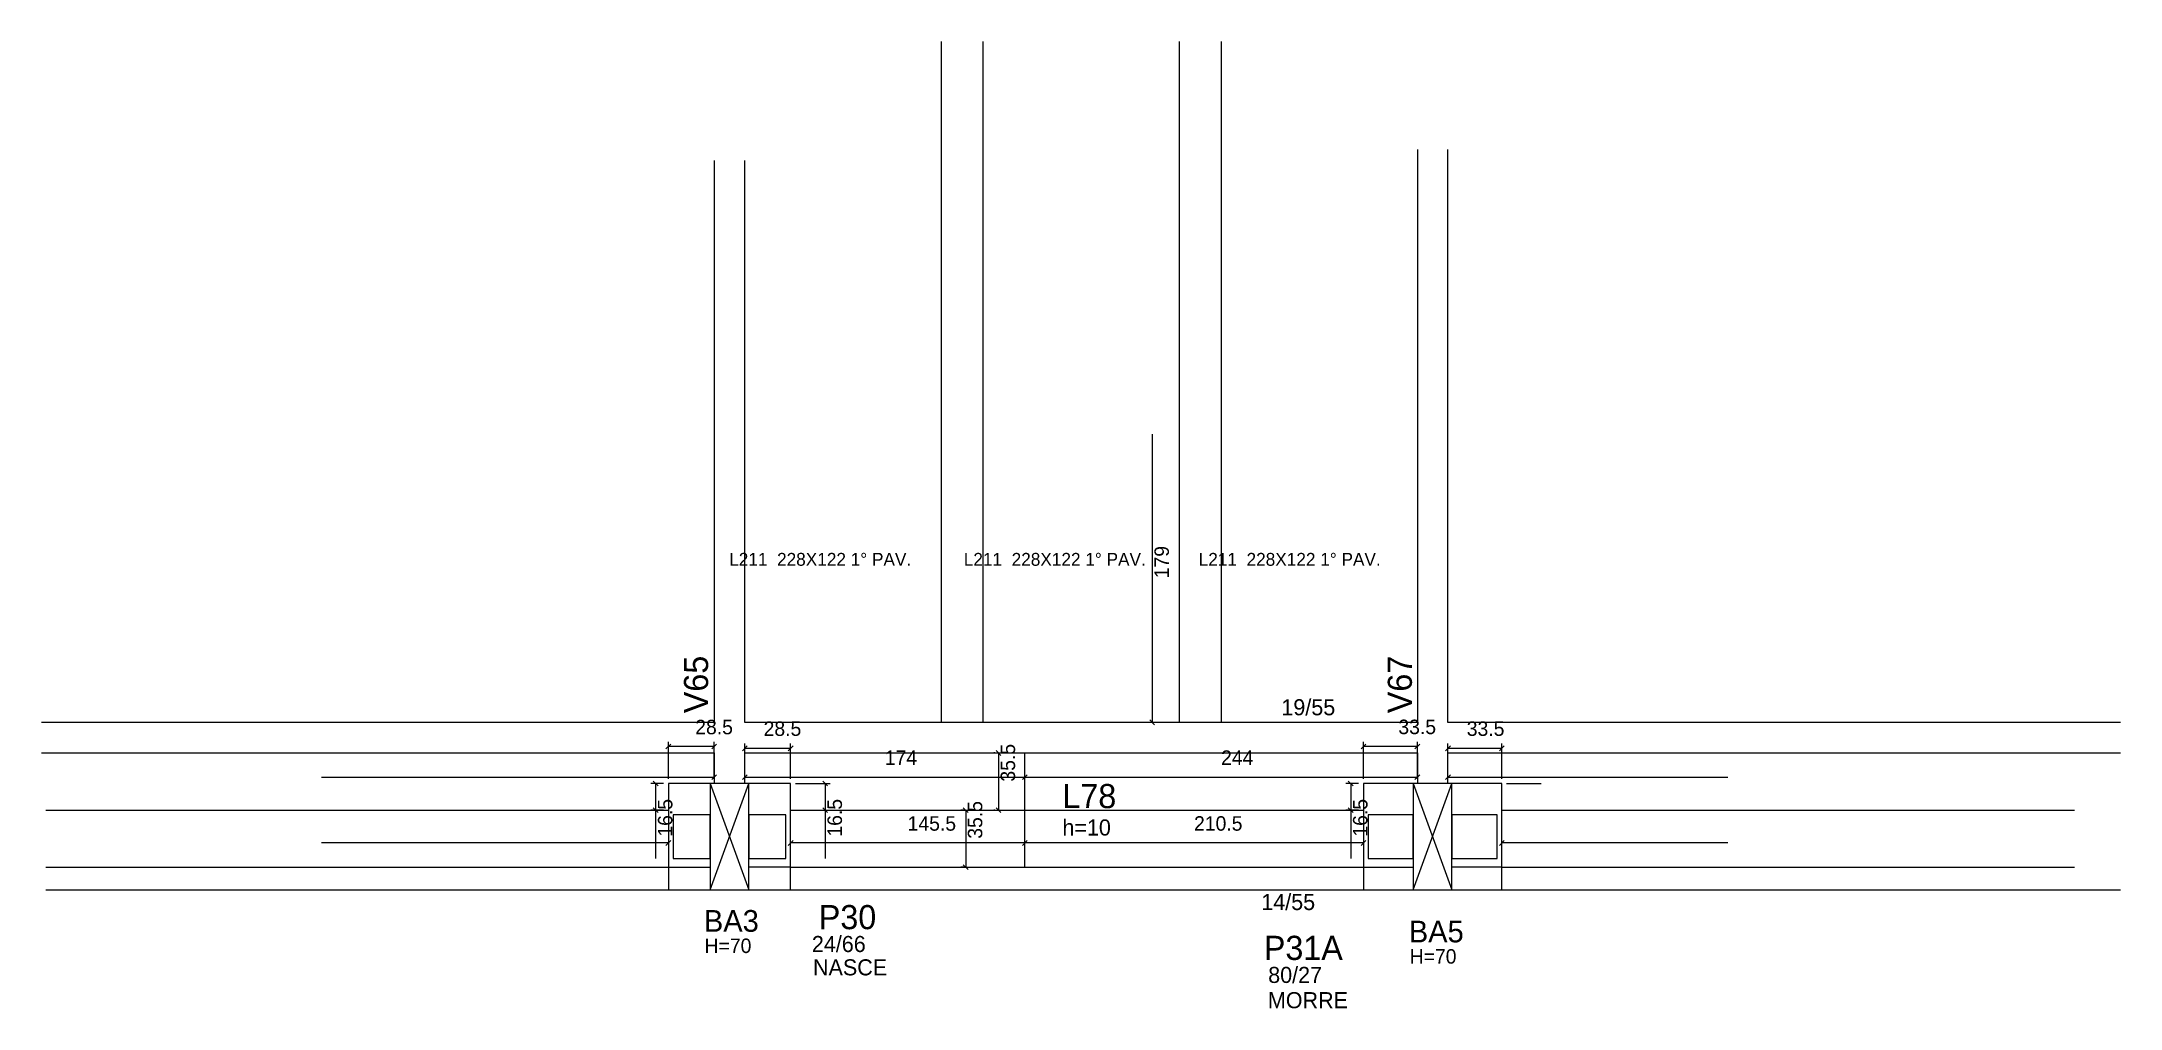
# Model space of a CAD drawing. Header units: metres. Extents: x 4701 to 5993, y 1906 to 2507.
import ezdxf

# ---------------------------------------------------------------- set-up
doc = ezdxf.new("R2010")
doc.units = ezdxf.units.M
for name, color, linetype in [('1', 7, 'Continuous'), ('3', 7, 'Continuous'), ('4', 7, 'Continuous'), ('7', 7, 'Continuous'), ('AUX00', 7, 'Continuous'), ('Painéis', 7, 'Continuous')]:
    doc.layers.add(name, color=color, linetype=linetype)

msp = doc.modelspace()

# ---------------------------------------------------------------- linework, layer by layer
at = {"layer": '1', "color": 1, "lineweight": 25}
for p, q in [((5116.7, 1980.2), (5140.7, 2046.2)), ((5116.7, 2046.2), (5140.7, 1980.2)), ((5553.7, 1980.2), (5577.7, 2046.2)), ((5553.7, 2046.2), (5577.7, 1980.2))]:
    msp.add_line(p, q, dxfattribs=at)
at = {"layer": '3', "color": 3, "lineweight": 25}
for p, q in [((4703.7, 1994.2), (5090.7, 1994.2)), ((5090.7, 1994.2), (5116.7, 1994.2)), ((5166.7, 1994.2), (5140.7, 1994.2)), ((5166.7, 1994.2), (5522.7, 1994.2)), ((5522.7, 1994.2), (5553.7, 1994.2)), ((5608.7, 1994.2), (5577.7, 1994.2)), ((5608.7, 1994.2), (5964.7, 1994.2)), ((4703.7, 1980.2), (5116.7, 1980.2)), ((5140.7, 1980.2), (5553.7, 1980.2)), ((5577.7, 1980.2), (5993.2, 1980.2))]:
    msp.add_line(p, q, dxfattribs=at)
for points in [[(5119.2, 2433.2), (5119.2, 2084.2)], [(5138.2, 2084.2), (5138.2, 2433.2)], [(5556.2, 2440.2), (5556.2, 2084.2)], [(5575.2, 2084.2), (5575.2, 2440.2)], [(5119.2, 2084.2), (4701.2, 2084.2)], [(5556.2, 2084.2), (5138.2, 2084.2)], [(5993.2, 2084.2), (5575.2, 2084.2)], [(4701.2, 2065.2), (5119.2, 2065.2)], [(5119.2, 2065.2), (5119.2, 2046.2)], [(5138.2, 2065.2), (5556.2, 2065.2)], [(5138.2, 2046.2), (5138.2, 2065.2)], [(5556.2, 2065.2), (5556.2, 2046.2)], [(5575.2, 2065.2), (5993.2, 2065.2)], [(5575.2, 2046.2), (5575.2, 2065.2)], [(5090.7, 1980.2), (5166.7, 1980.2), (5166.7, 2046.2), (5090.7, 2046.2), (5090.7, 1980.2)], [(5522.7, 1980.2), (5608.7, 1980.2), (5608.7, 2046.2), (5522.7, 2046.2), (5522.7, 1980.2)]]:
    msp.add_lwpolyline(points, dxfattribs=at)
at = {"layer": '7', "color": 7, "lineweight": 25}
for points in [[(5116.7, 1980.2), (5140.7, 1980.2), (5140.7, 2046.2), (5116.7, 2046.2), (5116.7, 1980.2)], [(5553.7, 1980.2), (5577.7, 1980.2), (5577.7, 2046.2), (5553.7, 2046.2), (5553.7, 1980.2)], [(5116.7, 2026.7), (5093.7, 2026.7), (5093.7, 1999.7), (5116.7, 1999.7), (5116.7, 2026.7)], [(5163.7, 2026.7), (5140.7, 2026.7), (5140.7, 1999.7), (5163.7, 1999.7), (5163.7, 2026.7)], [(5553.7, 2026.7), (5525.7, 2026.7), (5525.7, 1999.7), (5553.7, 1999.7), (5553.7, 2026.7)], [(5605.7, 2026.7), (5577.7, 2026.7), (5577.7, 1999.7), (5605.7, 1999.7), (5605.7, 2026.7)]]:
    msp.add_lwpolyline(points, dxfattribs=at)
at = {"layer": 'Painéis', "color": 200, "lineweight": 25}
for p, q in [((5260.2, 2507.2), (5260.2, 2084.2)), ((5286.2, 2507.2), (5286.2, 2084.2)), ((5408.2, 2507.2), (5408.2, 2084.2)), ((5434.2, 2507.2), (5434.2, 2084.2)), ((5993.2, 2084.2), (5575.2, 2084.2)), ((5312.2, 1994.2), (5312.2, 2065.2)), ((4703.7, 2029.7), (5090.7, 2029.7)), ((5166.7, 2029.7), (5522.7, 2029.7)), ((5608.7, 2029.7), (5964.7, 2029.7))]:
    msp.add_line(p, q, dxfattribs=at)
at = {"layer": 'Painéis', "color": 4, "lineweight": 25}
for p, q in [((5391.4, 2263.2), (5391.4, 2084.2)), ((5090.7, 2049.2), (5090.7, 2072.2)), ((5119.2, 2069.2), (5090.7, 2069.2)), ((5119.2, 2049.2), (5119.2, 2072.2)), ((5138.2, 2049.2), (5138.2, 2071.1)), ((5138.2, 2068.1), (5166.7, 2068.1)), ((5166.7, 2049.2), (5166.7, 2071.1)), ((5522.7, 2049.2), (5522.7, 2072.2)), ((5556.2, 2069.2), (5522.7, 2069.2)), ((5556.2, 2049.2), (5556.2, 2072.2)), ((5575.2, 2049.2), (5575.2, 2071.1)), ((5575.2, 2068.1), (5608.7, 2068.1)), ((5608.7, 2049.2), (5608.7, 2071.1)), ((5293.6, 2065.2), (5292.9, 2065.2)), ((5295.9, 2065.2), (5295.9, 2029.7)), ((4875.2, 2050.2), (5119.2, 2050.2)), ((5087.7, 2046.2), (5079.8, 2046.2)), ((5082.8, 2046.2), (5082.8, 2029.7)), ((5138.2, 2050.2), (5312.2, 2050.2)), ((5169.7, 2046.2), (5191.2, 2046.2)), ((5188.2, 2046.2), (5188.2, 2029.7)), ((5312.2, 2050.2), (5556.2, 2050.2)), ((5519.7, 2046.2), (5511.8, 2046.2)), ((5514.8, 2046.2), (5514.8, 2029.7)), ((5575.2, 2050.2), (5749.2, 2050.2)), ((5611.7, 2046.2), (5633.2, 2046.2)), ((5087.7, 2029.7), (5079.8, 2029.7)), ((5082.8, 2029.7), (5082.8, 1999.7)), ((5169.7, 2029.7), (5191.2, 2029.7)), ((5188.2, 2029.7), (5188.2, 1999.7)), ((5274.4, 2029.7), (5272.5, 2029.7)), ((5275.5, 2029.7), (5275.5, 1994.2)), ((5293.6, 2029.7), (5292.9, 2029.7)), ((5519.7, 2029.7), (5511.8, 2029.7)), ((5514.8, 2029.7), (5514.8, 1999.7)), ((5611.7, 2029.7), (5633.2, 2029.7)), ((5090.7, 2009.3), (4875.2, 2009.3)), ((5312.2, 2009.3), (5166.7, 2009.3)), ((5522.7, 2009.3), (5312.2, 2009.3)), ((5749.2, 2009.3), (5608.7, 2009.3)), ((5274.4, 1994.2), (5272.5, 1994.2))]:
    msp.add_line(p, q, dxfattribs=at)
at = {"layer": 'Painéis', "color": 0, "lineweight": 25}
for p, q in [((5389.9, 2085.7), (5392.9, 2082.7)), ((5092.2, 2070.7), (5089.2, 2067.7)), ((5117.7, 2067.7), (5120.7, 2070.7)), ((5139.7, 2069.6), (5136.7, 2066.6)), ((5165.2, 2066.6), (5168.2, 2069.6)), ((5524.2, 2070.7), (5521.2, 2067.7)), ((5554.7, 2067.7), (5557.7, 2070.7)), ((5576.7, 2069.6), (5573.7, 2066.6)), ((5607.2, 2066.6), (5610.2, 2069.6)), ((5297.4, 2063.7), (5294.4, 2066.7)), ((5084.3, 2044.7), (5081.3, 2047.7)), ((5117.7, 2048.7), (5120.7, 2051.7)), ((5139.7, 2051.7), (5136.7, 2048.7)), ((5189.7, 2044.7), (5186.7, 2047.7)), ((5310.7, 2048.7), (5313.7, 2051.7)), ((5313.7, 2051.7), (5310.7, 2048.7)), ((5516.3, 2044.7), (5513.3, 2047.7)), ((5554.7, 2048.7), (5557.7, 2051.7)), ((5576.7, 2051.7), (5573.7, 2048.7)), ((5081.3, 2031.2), (5084.3, 2028.2)), ((5186.7, 2031.2), (5189.7, 2028.2)), ((5277, 2028.2), (5274, 2031.2)), ((5294.4, 2031.2), (5297.4, 2028.2)), ((5513.3, 2031.2), (5516.3, 2028.2)), ((5089.2, 2007.8), (5092.2, 2010.8)), ((5168.2, 2010.8), (5165.2, 2007.8)), ((5313.7, 2010.8), (5310.7, 2007.8)), ((5310.7, 2007.8), (5313.7, 2010.8)), ((5521.2, 2007.8), (5524.2, 2010.8)), ((5610.2, 2010.8), (5607.2, 2007.8)), ((5274, 1995.7), (5277, 1992.7))]:
    msp.add_line(p, q, dxfattribs=at)

# ---------------------------------------------------------------- texts
at = {"layer": '3', "color": 3, "lineweight": 25}
for s, height, p in [('19/55', 10, (5471.7, 2088.6)), ('h=10', 10, (5335.6, 2013.9)), ('14/55', 10, (5459.2, 1967.6)), ('24/66', 10, (5179.9, 1941.5)), ('H=70', 9, (5113.2, 1940.9)), ('H=70', 9, (5551.4, 1934.3)), ('NASCE', 10, (5180.6, 1927)), ('80/27', 10, (5463.5, 1922.3)), ('MORRE', 10, (5463.3, 1906.6))]:
    msp.add_text(s, height=height, dxfattribs=at).set_placement(p)
at = {"layer": '4', "color": 4, "lineweight": 25}
for s, p in [('V65', (5115.4, 2089.9)), ('V67', (5552.8, 2089.9))]:
    msp.add_text(s, height=15, rotation=90, dxfattribs=at).set_placement(p)
for s, height, p in [('L78', 15, (5335.6, 2030.9)), ('BA3', 13.5, (5112.8, 1954.1)), ('P30', 15, (5184.2, 1955.7)), ('P31A', 15, (5460.8, 1936.6)), ('BA5', 13.5, (5550.9, 1947.5))]:
    msp.add_text(s, height=height, dxfattribs=at).set_placement(p)
at = {"layer": 'AUX00', "color": 7, "lineweight": 25}
for p in [(5128.5, 2181.5), (5274.3, 2181.5), (5420.3, 2181.5)]:
    msp.add_text('L211 ^J228X122^J1° PAV.', height=8, dxfattribs=at).set_placement(p)
at = {"layer": 'Painéis', "color": 240, "lineweight": 25}
for s, p in [('179', (5401.8, 2173.7)), ('35.5', (5306.2, 2047.4)), ('16.5', (5093.2, 2013.2)), ('16.5', (5198.6, 2013.2)), ('35.5', (5285.8, 2011.9)), ('16.5', (5525.2, 2013.2))]:
    msp.add_text(s, height=9, rotation=90, dxfattribs=at).set_placement(p)
for s, p in [('28.5', (5107.4, 2076.8)), ('28.5', (5149.9, 2075.8)), ('33.5', (5544.4, 2076.9)), ('33.5', (5586.9, 2075.8)), ('174', (5225.2, 2057.8)), ('244', (5434.2, 2057.8)), ('145.5', (5239.4, 2016.9)), ('210.5', (5417.4, 2016.9))]:
    msp.add_text(s, height=9, dxfattribs=at).set_placement(p)

doc.saveas('drawing.dxf')
